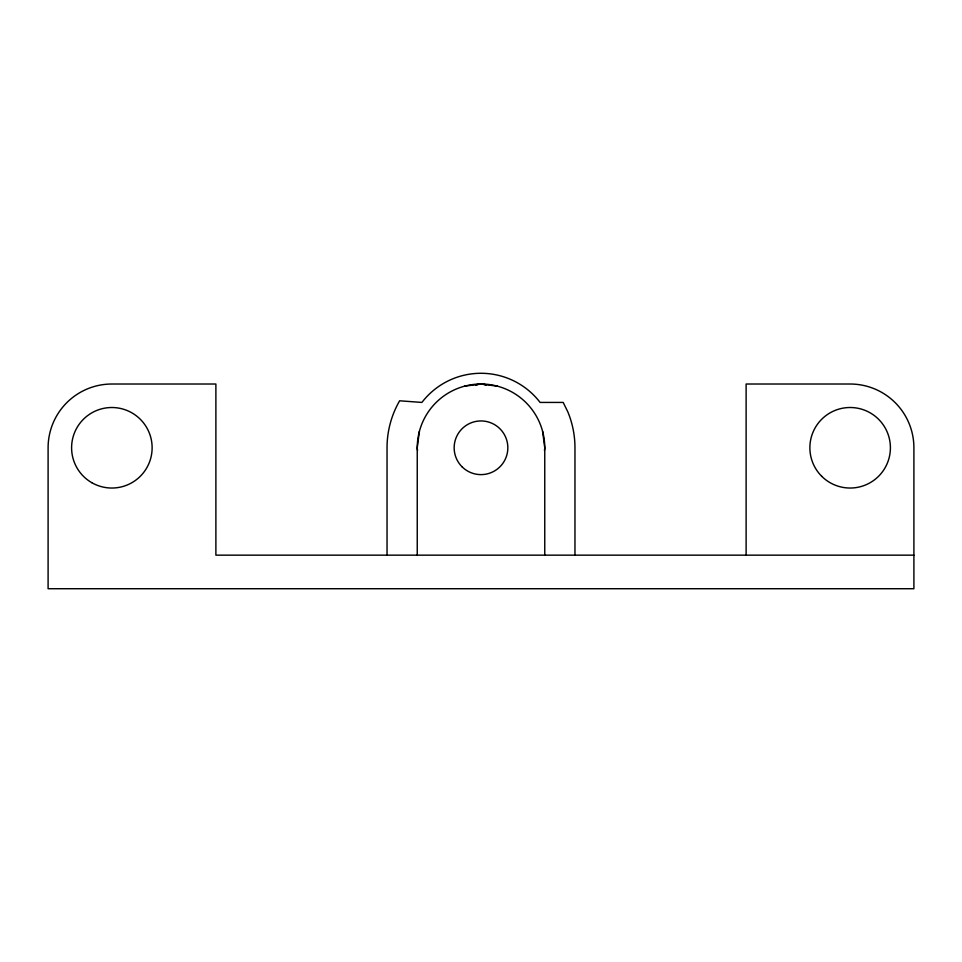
<?xml version="1.0" encoding="UTF-8"?>
<svg xmlns="http://www.w3.org/2000/svg" width="962" height="962" viewBox="0 0 962 962"><rect width="100%" height="100%" fill="white"/><g stroke="black" fill="none" stroke-linecap="round" stroke-linejoin="round"><path stroke-width="1.44" d="M419.408 431.277L417.243 447.775L417.243 555.158M464.502 386.195L481 384.018L497.498 386.195M913.9 555.158L215.885 555.158L215.885 384.018L111.857 384.018A63.757 63.757 0 0 0 48.1 447.775L48.1 588.72L913.9 588.72L913.9 447.775A63.757 63.757 0 0 0 850.143 384.018L746.115 384.018L746.115 555.158M542.592 431.277L544.757 447.775L544.757 555.158M574.963 555.158L574.963 447.775A93.963 93.963 0 0 0 567.808 411.82L563.179 402.429L540.103 402.429A74.495 74.495 0 0 0 421.897 402.429L399.627 400.793A93.963 93.963 0 0 0 387.037 447.775L387.037 555.158M475.962 385.365A10.065 10.065 0 0 1 478.391 384.355M483.609 384.355A10.065 10.065 0 0 1 486.038 385.365M544.42 450.384A10.065 10.065 0 0 0 544.757 447.775A63.757 63.757 0 0 0 481 384.018A63.757 63.757 0 0 0 417.243 447.775A10.065 10.065 0 0 0 417.58 450.384M462.013 466.762A26.852 26.852 0 0 0 506.926 454.725A26.852 26.852 0 0 0 474.05 421.849A26.852 26.852 0 0 0 462.013 466.762M821.668 476.25A40.272 40.272 0 0 0 889.032 458.201A40.272 40.272 0 0 0 839.718 408.874A40.272 40.272 0 0 0 821.668 476.25M91.727 482.647A40.272 40.272 0 0 0 152.128 447.775A40.272 40.272 0 0 0 91.727 412.902A40.272 40.272 0 0 0 91.727 482.647"/></g></svg>
